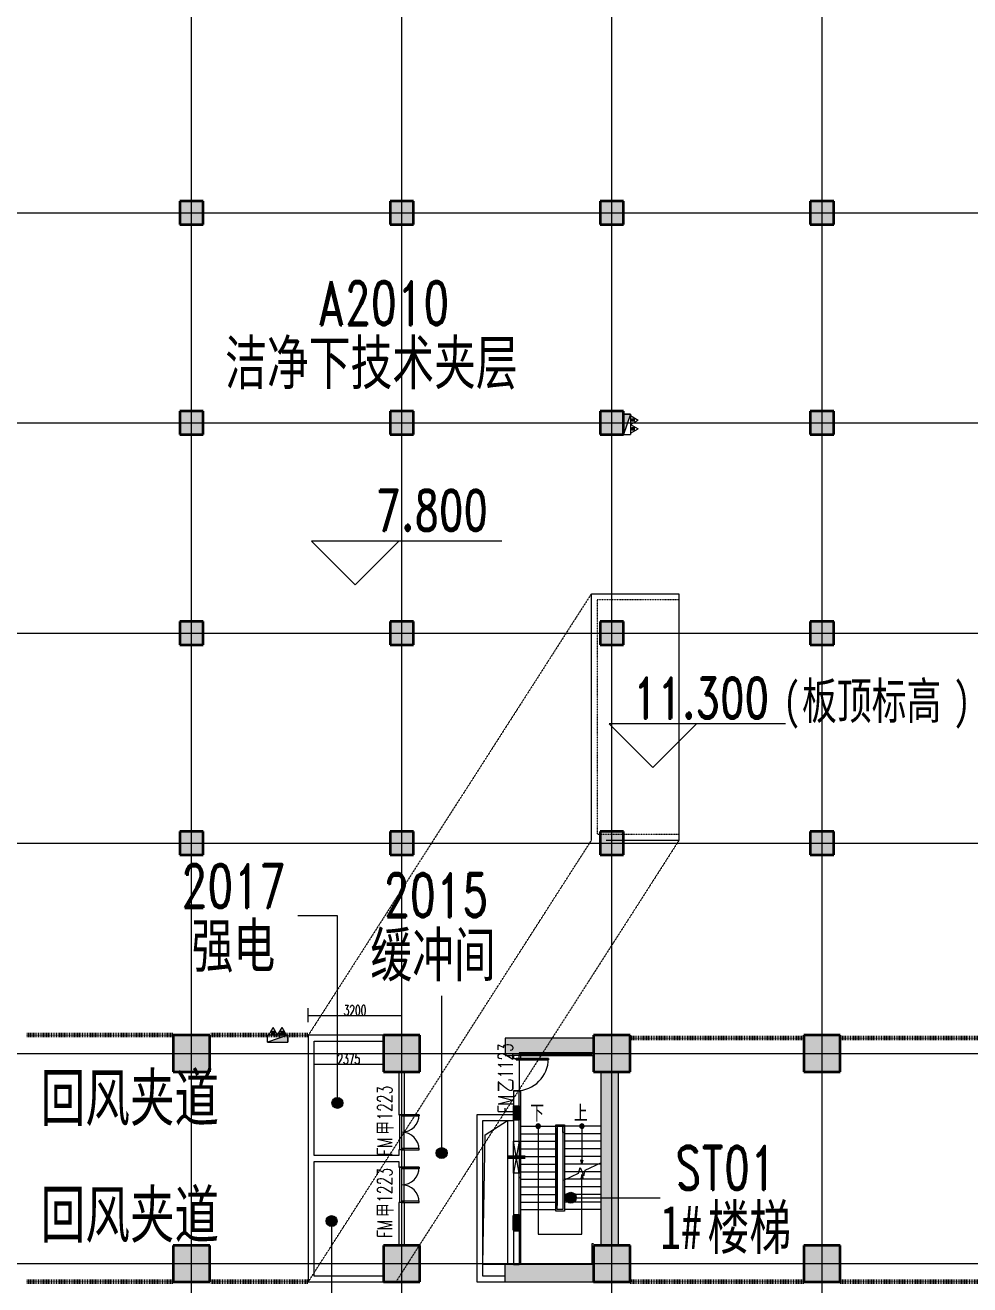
# Model space of a CAD drawing. Header units: millimetres. Extents: x -172041 to 399210, y -31706 to 192400.
# Drawn here: x 1500 to 33864, y 107275 to 150425 of the extents above; entities that cross this region are included whole.
import ezdxf

# ---------------------------------------------------------------- set-up
doc = ezdxf.new("R2010")
doc.units = ezdxf.units.MM
for name, pattern in [('Dash', [6.35, 3.175, -3.175]), ('划线', [6.36, 3.18, -3.18]), ('架空线', [3.97, 2.38, -1.59]), ('轴网线', [22.04, 18.38, -1.83, 0, -1.83])]:
    doc.linetypes.add(name, pattern=pattern)
doc.layers.get('0').update_dxf_attribs({"color": 8})
doc.layers.get('Defpoints').update_dxf_attribs({"color": 8})
for name, color, linetype, lineweight in [('A-ANNO-DIMS', 8, 'Continuous', 9), ('A-ANNO-NOTE', 8, 'Continuous', 5), ('A-AREA', 8, 'Continuous', 5), ('A-AREA-IDEN', 8, 'Continuous', 9), ('A-DETL', 8, 'Continuous', 18), ('A-DETL-GENF', 8, 'Continuous', 18), ('A-DOOR', 8, 'Continuous', 5), ('A-DOOR-IDEN', 8, 'Continuous', 9), ('A-DOOR-OPNG', 8, 'Continuous', 5), ('A-FLOR', 8, 'Continuous', 5), ('A-FLOR-HRAL', 8, 'Continuous', 5), ('A-GENM', 8, 'Continuous', 5), ('A-WALL', 8, 'Continuous', 5), ('A-WALL-PATT', 8, 'Continuous', 9), ('M-EQPM', 8, 'Continuous', 5), ('S-COLS', 8, 'Continuous', 5), ('S-GRID', 8, 'Continuous', 9), ('S-STRS', 8, 'Continuous', 5), ('S-STRS-MBND', 8, 'Continuous', 5)]:
    doc.layers.add(name, color=color, linetype=linetype, lineweight=lineweight)
doc.styles.add('RomanD', font='romand__.ttf', dxfattribs={"width": 0.7, "height": 1500})
doc.styles.add('RomanD_1', font='romand__.ttf', dxfattribs={"width": 0.7, "height": 1400})
doc.styles.add('RomanD_2', font='romand__.ttf', dxfattribs={"width": 0.65, "height": 350})
doc.styles.add('RomanD_4', font='romand__.ttf', dxfattribs={"width": 0.7, "height": 500})
doc.styles.add('仿宋', font='', dxfattribs={"width": 0.7, "height": 500})
doc.styles.add('仿宋_2', font='', dxfattribs={"width": 0.7, "height": 1500})
doc.styles.add('仿宋_4', font='', dxfattribs={"width": 0.7, "height": 1600})
doc.styles.add('仿宋_7', font='', dxfattribs={"width": 0.7, "height": 1250})
doc.styles.add('微软雅黑', font='Microsoft YaHei.ttf', dxfattribs={"width": 0.7, "height": 500})
doc.styles.get('仿宋').set_extended_font_data('FangSong')
doc.styles.get('仿宋_2').set_extended_font_data('FangSong')
doc.styles.get('仿宋_4').set_extended_font_data('FangSong')
doc.styles.get('仿宋_7').set_extended_font_data('FangSong')
doc.dimstyles.new('0_5', dxfattribs={"dimscale": 304.8, "dimtxt": 351.251157, "dimasz": 0, "dimexe": 0.82021, "dimexo": 0.0625, "dimgap": 0, "dimtad": 1, "dimdec": 0, "dimzin": 0, "dimdsep": 46, "dimtxsty": 'RomanD_2', "dimblk1": 'NONE', "dimblk2": 'NONE', "dimsah": 1, "dimcen": 0.09, "dimazin": 0, "dimtfac": 1, "dimtdec": 4, "dimtix": 1, "dimtmove": 0, "dimatfit": 3, "dimfxl": 0.82021, "dimfxlon": 1, "dimtvp": 1, "dimtolj": 1, "dimtzin": 0, "dimlwd": 18, "dimlwe": 18, "dimarcsym": 2})
pattern_1 = [(45, (-5e-09, 2e-10), (-1060.66, 1060.66), []), (135, (-5e-09, 2e-10), (-1060.66, -1060.66), [])]

# ---------------------------------------------------------------- blocks, each defined once
blk = doc.blocks.new('X-ST-F3-02-C-001_HLP2_rvt-1-LAY-2F-1_500-A')
at = {"layer": 'S-COLS', "true_color": 0xc0c0c0}
for points in [[(7600, 143600), (7600, 144400), (6800, 144400), (6800, 143600)], [(14800, 143600), (14800, 144400), (14000, 144400), (14000, 143600)], [(21825, 143600), (22000, 143600), (22000, 144400), (21200, 144400), (21200, 143600)], [(29200, 143600), (29200, 144400), (28400, 144400), (28400, 143600)], [(7600, 136400), (7600, 137200), (6800, 137200), (6800, 136400), (7493, 136400)], [(14800, 136400), (14800, 137200), (14000, 137200), (14000, 136400)], [(21825, 136400), (22000, 136400), (22000, 137200), (21200, 137200), (21200, 136400)], [(29200, 136400), (29200, 137200), (28400, 137200), (28400, 136400)], [(7600, 129200), (7600, 130000), (6800, 130000), (6800, 129200)], [(14800, 129200), (14800, 130000), (14000, 130000), (14000, 129200)], [(22000, 129200), (22000, 130000), (21200, 130000), (21200, 129200), (21859, 129200)], [(28400, 129200), (29200, 129200), (29200, 130000), (28400, 130000), (28400, 129496)], [(7600, 122000), (7600, 122800), (6800, 122800), (6800, 122000)], [(14800, 122000), (14800, 122800), (14000, 122800), (14000, 122000)], [(21200, 122000), (22000, 122000), (22000, 122800), (21200, 122800)], [(29200, 122000), (29200, 122800), (28400, 122800), (28400, 122000)], [(7825, 114575), (7825, 115825), (6575, 115825), (6575, 114575)], [(13775, 114575), (15025, 114575), (15025, 115825), (13775, 115825)], [(22225, 114575), (22225, 115825), (20975, 115825), (20975, 114575), (22215, 114575)], [(28175, 114575), (29425, 114575), (29425, 115825), (28175, 115825), (28175, 115000)], [(18225, 109150), (18425, 109150), (18425, 109650), (18225, 109650), (18225, 109427)], [(7825, 107375), (7825, 108625), (6575, 108625), (6575, 107375)], [(13936, 107375), (15025, 107375), (15025, 108625), (13775, 108625), (13775, 107375)], [(21825, 107375), (22225, 107375), (22225, 108625), (20975, 108625), (20975, 107375), (21225, 107375)], [(29425, 107375), (29425, 108625), (28175, 108625), (28175, 107375)]]:
    blk.add_hatch(color=9, dxfattribs=at).paths.add_polyline_path(points, flags=0)
at = {"layer": 'S-COLS', "true_color": 0x808080}
blk.add_hatch(color=8, dxfattribs=at).paths.add_polyline_path([(18267, 112910), (18425, 112910), (18425, 113410), (18225, 113410), (18225, 112910)], flags=0)
at = {"layer": 'S-COLS', "color": 7, "lineweight": 35}
for p, q in [((7600, 144400), (6800, 144400)), ((6800, 144400), (6800, 143600)), ((7600, 143600), (7600, 144400)), ((14800, 144400), (14000, 144400)), ((14000, 144400), (14000, 143600)), ((14800, 143600), (14800, 144400)), ((22000, 144400), (21200, 144400)), ((21200, 144400), (21200, 143600)), ((22000, 143600), (22000, 144400)), ((29200, 144400), (28400, 144400)), ((28400, 144400), (28400, 143600)), ((29200, 143600), (29200, 144400)), ((6800, 143600), (7600, 143600)), ((14000, 143600), (14800, 143600)), ((21200, 143600), (22000, 143600)), ((28400, 143600), (29200, 143600)), ((7600, 137200), (6800, 137200)), ((6800, 137200), (6800, 136400)), ((7600, 136400), (7600, 137200)), ((14800, 137200), (14000, 137200)), ((14000, 137200), (14000, 136400)), ((14800, 136400), (14800, 137200)), ((22000, 137200), (21200, 137200)), ((21200, 137200), (21200, 136400)), ((22000, 136400), (22000, 137200)), ((29200, 137200), (28400, 137200)), ((28400, 137200), (28400, 136400)), ((29200, 136400), (29200, 137200)), ((6800, 136400), (7600, 136400)), ((14000, 136400), (14800, 136400)), ((21200, 136400), (22000, 136400)), ((28400, 136400), (29200, 136400)), ((7600, 130000), (6800, 130000)), ((6800, 130000), (6800, 129200)), ((7600, 129200), (7600, 130000)), ((14800, 130000), (14000, 130000)), ((14000, 130000), (14000, 129200)), ((14800, 129200), (14800, 130000)), ((22000, 130000), (21200, 130000)), ((21200, 130000), (21200, 129200)), ((22000, 129200), (22000, 130000)), ((29200, 130000), (28400, 130000)), ((28400, 130000), (28400, 129200)), ((29200, 129200), (29200, 130000)), ((6800, 129200), (7600, 129200)), ((14000, 129200), (14800, 129200)), ((21200, 129200), (22000, 129200)), ((28400, 129200), (29200, 129200)), ((7600, 122800), (6800, 122800)), ((6800, 122800), (6800, 122000)), ((7600, 122000), (7600, 122800)), ((14800, 122800), (14000, 122800)), ((14000, 122800), (14000, 122000)), ((14800, 122000), (14800, 122800)), ((22000, 122800), (21200, 122800)), ((21200, 122800), (21200, 122000)), ((22000, 122000), (22000, 122800)), ((29200, 122800), (28400, 122800)), ((28400, 122800), (28400, 122000)), ((29200, 122000), (29200, 122800)), ((6800, 122000), (7600, 122000)), ((14000, 122000), (14800, 122000)), ((21200, 122000), (22000, 122000)), ((28400, 122000), (29200, 122000)), ((7825, 115825), (6575, 115825)), ((6575, 115825), (6575, 114575)), ((7825, 114575), (7825, 115825)), ((15025, 115825), (13775, 115825)), ((13775, 115825), (13775, 114575)), ((15025, 114575), (15025, 115825)), ((22225, 115825), (20975, 115825)), ((20975, 115825), (20975, 114575)), ((22225, 114575), (22225, 115825)), ((29425, 115825), (28175, 115825)), ((28175, 115825), (28175, 114575)), ((29425, 114575), (29425, 115825)), ((6575, 114575), (7825, 114575)), ((13775, 114575), (15025, 114575)), ((20975, 114575), (22225, 114575)), ((28175, 114575), (29425, 114575)), ((18225, 109650), (18225, 109150)), ((18425, 109650), (18225, 109650)), ((18425, 109150), (18425, 109650)), ((18225, 109150), (18425, 109150)), ((7825, 108625), (6575, 108625)), ((6575, 108625), (6575, 107375)), ((7825, 107375), (7825, 108625)), ((15025, 108625), (13775, 108625)), ((13775, 108625), (13775, 107375)), ((15025, 107375), (15025, 108625)), ((22225, 108625), (20975, 108625)), ((20975, 108625), (20975, 107375)), ((22225, 107375), (22225, 108625)), ((29425, 108625), (28175, 108625)), ((28175, 108625), (28175, 107375)), ((29425, 107375), (29425, 108625)), ((6575, 107375), (7825, 107375)), ((13775, 107375), (15025, 107375)), ((20975, 107375), (22225, 107375)), ((28175, 107375), (29425, 107375))]:
    blk.add_line(p, q, dxfattribs=at)
at = {"layer": 'S-COLS', "color": 7, "lineweight": 15}
for p, q in [((18225, 113410), (18425, 113410)), ((18225, 112910), (18225, 113410)), ((18425, 113410), (18425, 112910)), ((18425, 112910), (18225, 112910))]:
    blk.add_line(p, q, dxfattribs=at)
blk = doc.blocks.new('栏杆扶手 - 栏杆扶手-1074889-LAY-2F-1_500-A')
at = {"layer": 'A-FLOR-HRAL', "lineweight": 15}
for p, q in [((19925, 110847), (19925, 109850)), ((19975, 110870), (19975, 109850)), ((19675, 109800), (19675, 109990)), ((19975, 109800), (19675, 109800)), ((19725, 109850), (19725, 109990)), ((19925, 109850), (19725, 109850)), ((19975, 109850), (19975, 109800)), ((19975, 109850), (19975, 109800)), ((19975, 109850), (19975, 109800))]:
    blk.add_line(p, q, dxfattribs=at)
blk = doc.blocks.new('顶部扶栏类型 - 顶部扶栏_内部_-1074897-LAY-2F-1_500-A')
at = {"layer": 'A-FLOR-HRAL', "lineweight": 15}
for p, q in [((19675, 112760), (19800, 112760)), ((19675, 112635), (19675, 112760)), ((19675, 109990), (19675, 112635)), ((19725, 112635), (19675, 112635)), ((19800, 112710), (19725, 112710)), ((19725, 112710), (19725, 112635)), ((19725, 112635), (19725, 109990)), ((19800, 112760), (19975, 112760)), ((19925, 112710), (19800, 112710)), ((19975, 112760), (19975, 112710)), ((19725, 109990), (19675, 109990))]:
    blk.add_line(p, q, dxfattribs=at)
blk = doc.blocks.new('顶部扶栏类型 - 顶部扶栏_内部_-V13-LAY-2F-1_500-A')
at = {"layer": 'A-FLOR-HRAL', "lineweight": 15}
for p, q in [((19675, 112760), (19800, 112760)), ((19675, 112635), (19675, 112760)), ((19675, 109990), (19675, 112635)), ((19700, 112710), (19800, 112710)), ((19725, 109990), (19725, 112635)), ((19800, 112760), (19975, 112760)), ((19800, 112710), (19925, 112710)), ((19975, 112760), (19975, 112710))]:
    blk.add_line(p, q, dxfattribs=at)
blk = doc.blocks.new('顶部扶栏类型 - 顶部扶栏_内部_-1074960-LAY-2F-1_500-A')
at = {"layer": 'A-FLOR-HRAL', "lineweight": 15}
for p, q in [((19925, 112710), (19975, 112710)), ((19925, 112490), (19925, 112710)), ((19975, 112710), (19975, 112490)), ((19975, 112490), (19925, 112490))]:
    blk.add_line(p, q, dxfattribs=at)
blk = doc.blocks.new('顶部扶栏类型 - 顶部扶栏_内部_-V14-LAY-2F-1_500-A')
at = {"layer": 'A-FLOR-HRAL', "lineweight": 15}
for p, q in [((19975, 112710), (19925, 112710)), ((19925, 112710), (19925, 110847)), ((19975, 112710), (19975, 110870)), ((19925, 110847), (19975, 110870))]:
    blk.add_line(p, q, dxfattribs=at)
blk = doc.blocks.new('上楼梯路径-C - 顺砌剖面-1881069-LAY-2F-1_500-A')
at = {"layer": 'A-DETL-GENF', "true_color": 0x808080}
blk.add_hatch(color=8, dxfattribs=at).paths.add_polyline_path([(0, 72), (-19, 72), (-53, 53), (-65, 37), (-75, 0), (-65, -38), (-38, -65), (0, -75), (19, -72), (53, -53), (72, -19), (72, 19), (53, 53), (19, 72)], flags=0)
at = {"layer": 'A-DETL-GENF'}
for p, q in [((0, 0), (0, -75)), ((0, -75), (0, -1300)), ((0, -1300), (-39, -1155)), ((0, -1300), (39, -1155))]:
    blk.add_line(p, q, dxfattribs=at)
for start, end in [(90, 270), (270, 90)]:
    blk.add_arc((0, 0), 75, start, end, dxfattribs=at)
blk = doc.blocks.new('下楼梯路径-C - 顺砌剖面-1887727-LAY-2F-1_500-A')
at = {"layer": 'A-DETL-GENF', "true_color": 0x808080}
blk.add_hatch(color=8, dxfattribs=at).paths.add_polyline_path([(619, 1180), (619, 1142), (626, 1123), (654, 1096), (691, 1086), (724, 1096), (744, 1108), (756, 1123), (766, 1161), (756, 1198), (729, 1226), (691, 1236), (654, 1226), (626, 1198)], flags=0)
at = {"layer": 'A-DETL-GENF'}
for p, q in [((619, 1161), (-3009, 1161)), ((-3009, 1161), (-3009, -339)), ((691, 1161), (619, 1161)), ((-3009, -339), (-964, -339)), ((-964, -339), (-1109, -300)), ((-964, -339), (-1109, -378))]:
    blk.add_line(p, q, dxfattribs=at)
for start, end in [(0, 180), (180, 360)]:
    blk.add_arc((691, 1161), 75, start, end, dxfattribs=at)
blk = doc.blocks.new('AR-F3-00-STA-001_HLP2_rvt-1-LAY-2F-1_500-A')
at = {"layer": 'S-STRS', "lineweight": 15}
for p, q in [((18425, 114985), (18425, 113925)), ((18481, 112710), (19000, 112710)), ((19000, 112710), (19015, 112710)), ((19020, 112710), (19145, 112710)), ((19150, 112710), (19675, 112710)), ((20500, 112710), (19975, 112710)), ((20650, 112710), (20500, 112710)), ((21225, 112710), (20650, 112710)), ((18481, 112450), (19675, 112450)), ((21225, 112450), (19975, 112450)), ((18481, 112190), (19675, 112190)), ((18481, 111930), (19675, 111930)), ((21225, 112190), (19975, 112190)), ((21225, 111930), (19975, 111930)), ((18481, 111670), (19675, 111670)), ((18481, 111410), (19675, 111410)), ((21225, 111670), (19975, 111670)), ((21133, 111410), (19975, 111410)), ((21225, 111410), (21133, 111410)), ((18481, 111150), (19675, 111150)), ((20475, 111150), (19975, 111150)), ((20575, 111150), (20475, 111150)), ((20675, 111150), (20575, 111150)), ((21225, 111150), (20675, 111150)), ((18481, 110890), (19675, 110890)), ((18481, 110630), (19675, 110630)), ((20017, 110890), (19975, 110890)), ((21225, 110630), (19975, 110630)), ((21225, 110890), (20017, 110890)), ((18481, 110370), (19675, 110370)), ((18481, 110110), (19675, 110110)), ((21225, 110370), (19975, 110370)), ((21225, 110110), (19975, 110110)), ((18481, 109850), (19675, 109850)), ((21225, 109850), (19975, 109850))]:
    blk.add_line(p, q, dxfattribs=at)
at = {"layer": 'S-STRS', "linetype": '架空线', "lineweight": 15}
for p, q in [((18481, 112710), (19000, 112710)), ((19000, 112710), (19015, 112710)), ((19020, 112710), (19145, 112710)), ((19150, 112710), (19675, 112710)), ((20500, 112710), (19975, 112710)), ((20650, 112710), (20500, 112710)), ((21225, 112710), (20650, 112710)), ((18481, 112450), (19675, 112450)), ((21225, 112450), (19975, 112450)), ((18481, 112190), (19675, 112190)), ((18481, 111930), (19675, 111930)), ((21225, 112190), (19975, 112190)), ((21225, 111930), (19975, 111930)), ((18481, 111670), (19675, 111670)), ((18481, 111410), (19675, 111410)), ((21225, 111670), (19975, 111670)), ((21133, 111410), (19975, 111410)), ((21225, 111410), (21133, 111410)), ((18481, 111150), (19675, 111150)), ((20475, 111150), (19975, 111150)), ((20575, 111150), (20475, 111150)), ((20675, 111150), (20575, 111150)), ((21225, 111150), (20675, 111150)), ((18481, 110890), (19675, 110890)), ((18481, 110630), (19675, 110630)), ((20017, 110890), (19975, 110890)), ((21225, 110630), (19975, 110630)), ((21225, 110890), (20017, 110890)), ((18481, 110370), (19675, 110370)), ((18481, 110110), (19675, 110110)), ((21225, 110370), (19975, 110370)), ((21225, 110110), (19975, 110110)), ((18481, 109850), (19675, 109850)), ((21225, 109850), (19975, 109850))]:
    blk.add_line(p, q, dxfattribs=at)
at = {"layer": 'S-STRS-MBND', "lineweight": 15}
for p, q in [((20688, 111203), (21225, 111453)), ((19975, 110870), (20462, 111097)), ((20462, 111097), (20509, 111292)), ((20509, 111292), (20641, 111008)), ((20641, 111008), (20688, 111203))]:
    blk.add_line(p, q, dxfattribs=at)
at = {"lineweight": 15, "rotation": 90.00000000000007}
blk.add_blockref('下楼梯路径-C - 顺砌剖面-1887727-LAY-2F-1_500-A', (20236, 112019), dxfattribs=at)
at = {"color": 163, "lineweight": 15, "true_color": 0x667fcc}
for name in ['顶部扶栏类型 - 顶部扶栏_内部_-1074897-LAY-2F-1_500-A', '顶部扶栏类型 - 顶部扶栏_内部_-V13-LAY-2F-1_500-A', '顶部扶栏类型 - 顶部扶栏_内部_-1074960-LAY-2F-1_500-A', '顶部扶栏类型 - 顶部扶栏_内部_-V14-LAY-2F-1_500-A', '栏杆扶手 - 栏杆扶手-1074889-LAY-2F-1_500-A']:
    blk.add_blockref(name, (0, 0), dxfattribs=at)
at = {"lineweight": 15}
blk.add_blockref('上楼梯路径-C - 顺砌剖面-1881069-LAY-2F-1_500-A', (20575, 112710), dxfattribs=at)
at = {"layer": 'A-ANNO-NOTE', "color": 7, "lineweight": 15, "char_height": 500, "width": 673.42, "attachment_point": 1, "style": '仿宋'}
for s, insert in [('\\f仿宋|b0|i0|c134|p49|;\\W.7;下', (18798, 113420)), ('\\f仿宋|b0|i0|c134|p49|;\\W.7;上', (20298, 113420))]:
    blk.add_mtext(s, dxfattribs=dict(at, insert=insert))
blk = doc.blocks.new('双扇平开防火门_带观察窗 - FM甲1223-4642656-LAY-2F-1_500-A')
at = {"layer": 'A-DOOR'}
for p, q in [((-600, 0), (-600, 600)), ((-600, 600), (-560, 600)), ((-600, 600), (-600, 400)), ((-560, 600), (-600, 600)), ((-560, 600), (-560, 0)), ((-560, 400), (-560, 600)), ((600, 600), (560, 600)), ((560, 600), (560, 0)), ((600, 600), (560, 600)), ((560, 600), (560, 400)), ((600, 0), (600, 600)), ((600, 400), (600, 600)), ((-600, 400), (-600, 200)), ((-600, 200), (-600, 0)), ((-560, 0), (-600, 0)), ((-600, 0), (-560, 0)), ((-560, 200), (-560, 400)), ((-560, 0), (-560, 200)), ((560, 400), (560, 200)), ((560, 200), (560, 0)), ((560, 0), (600, 0)), ((560, 0), (600, 0)), ((600, 200), (600, 400)), ((600, 0), (600, 200))]:
    blk.add_line(p, q, dxfattribs=at)
for centre, start, end in [((-600, 0), 0, 90), ((600, 0), 90, 180)]:
    blk.add_arc(centre, 600, start, end, dxfattribs=at)
at = {"layer": 'A-DOOR-OPNG'}
for p, q in [((-600, 100), (-600, -100)), ((-600, 70), (600, 70)), ((600, 100), (600, -100)), ((-600, -70), (600, -70))]:
    blk.add_line(p, q, dxfattribs=at)
blk = doc.blocks.new('单扇平开防火门_带观察窗 - FM乙1123-4703410-LAY-2F-1_500-A')
at = {"layer": 'A-DOOR'}
for p, q in [((510, -1100), (510, 0)), ((550, 0), (510, 0)), ((510, 0), (510, -700)), ((550, -700), (550, 0)), ((510, 0), (550, 0)), ((550, 0), (550, -1100)), ((510, -700), (510, -900)), ((550, -900), (550, -700)), ((510, -900), (510, -1100)), ((550, -1100), (510, -1100)), ((510, -1100), (550, -1100)), ((550, -1100), (550, -900))]:
    blk.add_line(p, q, dxfattribs=at)
blk.add_arc((550, 0), 1100, 180, 270, dxfattribs=at)
at = {"layer": 'A-DOOR-OPNG'}
for p, q in [((-550, 100), (-550, -100)), ((550, 99), (550, -100))]:
    blk.add_line(p, q, dxfattribs=at)
blk = doc.blocks.new('楼板洞口-A - H-无翻边-V45-LAY-2F-1_500-A')
at = {"layer": 'A-GENM'}
for p, q in [((85, 4432.5), (850, 4925)), ((850, 4925), (850, 0)), ((0, 0), (85, 4432.5)), ((775, 0), (0, 0))]:
    blk.add_line(p, q, dxfattribs=at)
blk = doc.blocks.new('室内消火栓箱_带灭火器__左右式_ - SG24D65-P-V57-LAY-2F-1_500-A')
at = {"layer": 'A-DETL-GENF', "lineweight": 5}
blk.add_hatch(color=256, dxfattribs=at).paths.add_polyline_path([(-350, -240), (350, 0), (-350, 0)], flags=0)
h = blk.add_hatch(color=256, dxfattribs=at)
h.paths.add_polyline_path([(-105, -370), (-105, -280), (-195, -280), (-195, -370)], flags=0)
h.paths.add_polyline_path([(105, -370), (195, -370), (195, -280), (105, -280)], flags=0)
for p, q in [((350, 0), (-350, 0)), ((-350, -240), (350, 0)), ((-350, -240), (-350, 0)), ((-350, 0), (-350, -240)), ((-350, -240), (350, 0)), ((350, 0), (-350, 0)), ((-350, -240), (350, -240)), ((-300, -240), (-150, -500)), ((-105, -280), (-195, -280)), ((-195, -280), (-195, -370)), ((-195, -370), (-105, -370)), ((0, -240), (-150, -500)), ((-105, -370), (-105, -280)), ((0, -240), (150, -500)), ((195, -280), (105, -280)), ((105, -280), (105, -370)), ((105, -370), (195, -370)), ((300, -240), (150, -500)), ((195, -370), (195, -280))]:
    blk.add_line(p, q, dxfattribs=at)
at = {"layer": 'M-EQPM'}
blk.add_line((350, 0), (350, -240), dxfattribs=at)
blk = doc.blocks.new('室内消火栓箱_带灭火器__左右式_ - SG24D65-P-4299218-LAY-2F-1_500-A')
at = {"layer": 'A-DETL-GENF', "lineweight": 5}
blk.add_hatch(color=256, dxfattribs=at).paths.add_polyline_path([(-350, 240), (-350, 0), (350, 0), (-125, 163)], flags=0)
h = blk.add_hatch(color=256, dxfattribs=at)
h.paths.add_polyline_path([(-105, 370), (-195, 370), (-195, 280), (-105, 280)], flags=0)
h.paths.add_polyline_path([(105, 370), (105, 280), (195, 280), (195, 370)], flags=0)
for p, q in [((-300, 240), (-150, 500)), ((0, 240), (-150, 500)), ((0, 240), (150, 500)), ((300, 240), (150, 500)), ((-350, 240), (350, 240)), ((-350, 240), (350, 0)), ((-350, 240), (-350, 0)), ((-350, 240), (350, 0)), ((-350, 0), (-350, 240)), ((-195, 370), (-105, 370)), ((-195, 280), (-195, 370)), ((-105, 280), (-195, 280)), ((-105, 370), (-105, 280)), ((105, 280), (105, 370)), ((105, 370), (195, 370)), ((195, 280), (105, 280)), ((195, 370), (195, 280))]:
    blk.add_line(p, q, dxfattribs=at)
at = {"layer": 'M-EQPM'}
blk.add_line((350, 0), (350, 240), dxfattribs=at)
blk = doc.blocks.new('矩形墙洞-D - F01-V77-LAY-2F-1_500-A')
at = {"layer": 'A-GENM'}
for p, q in [((-425, -100), (-425, 100)), ((-425, 100), (675, 100)), ((675, -100), (-425, 100)), ((-425, -100), (675, 100)), ((675, 100), (675, -100)), ((675, -100), (-425, -100))]:
    blk.add_line(p, q, dxfattribs=at)
at = {"layer": 'A-GENM', "color": 7, "lineweight": 50}
blk.add_line((125, 300), (125, -300), dxfattribs=at)
blk = doc.blocks.new('高程点-说明仿宋-2 - 高程点-说明仿宋-2-1141479-LAY-2F-1_500-A')
at = {"layer": 'A-ANNO-NOTE', "lineweight": 18}
for p, q in [((10.062, 2.987), (-2.987, 2.987)), ((0, 0), (-2.987, 2.987)), ((0, 0), (2.987, 2.987))]:
    blk.add_line(p, q, dxfattribs=at)
blk = doc.blocks.new('高程点-说明仿宋 - 高程点-说明仿宋-3488177-LAY-2F-1_500-A')
at = {"layer": 'A-ANNO-NOTE', "lineweight": 18}
for p, q in [((9.1, 2.987), (-2.987, 2.987)), ((0, 0), (-2.987, 2.987)), ((0, 0), (2.987, 2.987))]:
    blk.add_line(p, q, dxfattribs=at)
blk = doc.blocks.new('DIMBLOCK30-LAY-2F-1_500-A')
at = {"layer": 'A-ANNO-DIMS', "color": 0, "lineweight": 18, "transparency": 16777216}
for p, q in [((11200, 116273), (11200, 116754)), ((14400, 116273), (14400, 116754)), ((11200, 116504), (14400, 116504))]:
    blk.add_line(p, q, dxfattribs=at)
at = {"layer": 'Defpoints', "color": 0, "transparency": 16777216}
for p in [(11200, 116254), (14400, 116504), (14400, 116254)]:
    blk.add_point(p, dxfattribs=at)
at = {"layer": 'A-ANNO-DIMS', "color": 0, "lineweight": 18, "transparency": 16777216, "insert": (12800, 116679), "char_height": 350, "width": 972.7, "attachment_point": 5, "style": 'RomanD_2'}
blk.add_mtext('\\A1;3200', dxfattribs=at)
blk = doc.blocks.new('_None')
blk = doc.blocks.new('DIMBLOCK31-LAY-2F-1_500-A')
at = {"layer": 'A-ANNO-DIMS', "color": 0, "lineweight": 18, "transparency": 16777216}
for p, q in [((11400, 114607), (11400, 115088)), ((11400, 114838), (13775, 114838)), ((13775, 114607), (13775, 115088))]:
    blk.add_line(p, q, dxfattribs=at)
at = {"layer": 'Defpoints', "color": 0, "transparency": 16777216}
for p in [(13775, 114838), (11400, 114588), (13775, 114588)]:
    blk.add_point(p, dxfattribs=at)
at = {"layer": 'A-ANNO-DIMS', "color": 0, "lineweight": 18, "transparency": 16777216, "insert": (12587, 115013), "char_height": 350, "width": 972.7, "attachment_point": 5, "style": 'RomanD_2'}
blk.add_mtext('\\A1;2375', dxfattribs=at)

msp = doc.modelspace()

# ---------------------------------------------------------------- hatches: boundary and pattern name
at = {"layer": 'A-AREA-IDEN', "lineweight": 18}
h = msp.add_hatch(color=256, dxfattribs=at)
edge = h.paths.add_edge_path(flags=0)
edge.add_arc((12197.4, 113507.4), 187.5, 0, 360)
h = msp.add_hatch(color=256, dxfattribs=at)
edge = h.paths.add_edge_path(flags=0)
edge.add_arc((15769.3, 111788.3), 187.5, 0, 360)
h = msp.add_hatch(color=256, dxfattribs=at)
edge = h.paths.add_edge_path(flags=0)
edge.add_arc((20194.6, 110257.2), 187.5, 0, 360)
h = msp.add_hatch(color=256, dxfattribs=at)
edge = h.paths.add_edge_path(flags=0)
edge.add_arc((11997.4, 109457.4), 187.5, 0, 360)
at = {"layer": 'A-WALL-PATT', "lineweight": 5}
for points in [[(18225, 115125), (20975, 115125), (20975, 115725), (17950, 115725), (17950, 115125), (18159.5, 115125)], [(21322.5, 108625), (21825, 108625), (21825, 114575), (21225, 114575), (21225, 108625)], [(20975, 107375), (20975, 107975), (17950, 107975), (17950, 107375), (18425, 107375)]]:
    msp.add_hatch(color=256, dxfattribs=at).paths.add_polyline_path(points, flags=0)
h = msp.add_hatch(dxfattribs=at)
h.set_pattern_fill('FP_12', color=256, style=0, pattern_type=2)
h.set_pattern_definition(pattern_1)
h.paths.add_polyline_path([(18463.8, 108031), (18481, 108031), (18481, 111100), (18425, 111100), (18425, 108031)], flags=0)
h.paths.add_polyline_path([(18481, 112200), (18481, 113925), (18425, 113925), (18425, 112200)], flags=0)
h.paths.add_polyline_path([(18425, 115025), (18481, 115025), (18476.7, 115125), (18425, 115125)], flags=0)
h = msp.add_hatch(dxfattribs=at)
h.set_pattern_fill('FP_12', color=256, style=0, pattern_type=2)
h.set_pattern_definition(pattern_1)
h.paths.add_polyline_path([(20975, 108031), (20975, 108681), (20919, 108681), (20919, 108031)], flags=0)
h = msp.add_hatch(dxfattribs=at)
h.set_pattern_fill('FP_12', color=256, style=0, pattern_type=2)
h.set_pattern_definition(pattern_1)
h.paths.add_polyline_path([(14425, 105025), (14425, 107375), (14375, 107375), (14375, 105025)], flags=0)

# ---------------------------------------------------------------- linework, layer by layer
at = {"layer": 'A-AREA', "linetype": '划线', "lineweight": 60}
for p, q in [((6575, 115825), (1550, 115825)), ((11200, 115825), (7825, 115825)), ((28175, 115725), (22225, 115725)), ((35375, 115725), (29425, 115725)), ((6575, 107375), (1550, 107375)), ((11200, 107375), (7825, 107375)), ((28175, 107375), (22225, 107375)), ((35375, 107375), (29425, 107375))]:
    msp.add_line(p, q, dxfattribs=at)
at = {"layer": 'A-AREA-IDEN', "lineweight": 18}
for p, q in [((12197.4, 119909.8), (10842, 119909.8)), ((12197.4, 113507.4), (12197.4, 119909.8)), ((15769.3, 111788.3), (15769.3, 117176.4)), ((20194.6, 110257.2), (23256.6, 110257.2)), ((11997.4, 109457.4), (11997.4, 106234.1))]:
    msp.add_line(p, q, dxfattribs=at)
for centre in [(12197.4, 113507.4), (15769.3, 111788.3), (20194.6, 110257.2), (11997.4, 109457.4)]:
    msp.add_circle(centre, 187.5, dxfattribs=at)
at = {"layer": 'A-DETL', "linetype": 'Dash', "lineweight": 5}
for p, q in [((20900, 130950), (11200, 115825)), ((21100, 130750), (23900, 130750)), ((21100, 130750), (21100, 122700)), ((23900, 130750), (23900, 122700)), ((23900, 122700), (21100, 122700)), ((11200, 107375), (20900, 122500)), ((23900, 122500), (14200, 107375))]:
    msp.add_line(p, q, dxfattribs=at)
at = {"layer": 'A-DETL', "lineweight": 5}
for p, q in [((20900, 122500), (20900, 130950)), ((20900, 130950), (23900, 130950)), ((23900, 130950), (23900, 122500)), ((23900, 122500), (21400, 122500))]:
    msp.add_line(p, q, dxfattribs=at)
at = {"layer": 'A-FLOR'}
for p, q in [((18425, 114985), (18425, 113925)), ((18025, 112900), (18025, 107975)), ((17950, 107975), (17175, 107975))]:
    msp.add_line(p, q, dxfattribs=at)
at = {"layer": 'A-WALL', "lineweight": 9}
for p, q in [((11200, 115825), (11200, 107375)), ((13775, 115825), (11200, 115825)), ((20975, 115725), (17950, 115725)), ((17950, 115725), (17950, 115125)), ((11400, 111700), (11400, 115625)), ((11400, 115625), (13775, 115625)), ((17950, 115125), (18225, 115125)), ((18225, 115125), (18225, 115025)), ((18225, 115025), (18325, 115025)), ((18425, 115125), (20975, 115125)), ((18425, 115025), (18425, 115125)), ((14300, 114575), (14300, 113100)), ((14500, 113100), (14500, 114575)), ((21225, 114575), (21225, 108625)), ((21825, 108625), (21825, 114575)), ((18225, 113925), (18225, 113410)), ((18425, 113925), (18225, 113925)), ((18425, 113410), (18425, 113925)), ((14300, 113100), (14400, 113100)), ((18225, 113100), (16975, 113100)), ((16975, 113100), (16975, 107375)), ((17175, 107575), (17175, 112900)), ((17175, 112900), (18225, 112900)), ((18225, 112900), (18225, 112200)), ((18425, 112200), (18425, 112910)), ((18225, 112200), (18425, 112200)), ((14400, 111900), (14300, 111900)), ((14300, 111900), (14300, 111700)), ((14500, 111300), (14500, 111900)), ((14300, 111700), (11400, 111700)), ((11400, 107575), (11400, 111500)), ((11400, 111500), (14300, 111500)), ((14300, 111500), (14300, 111300)), ((14300, 111300), (14400, 111300)), ((18225, 111100), (18225, 109650)), ((18425, 111100), (18225, 111100)), ((18425, 109650), (18425, 111100)), ((14400, 110100), (14300, 110100)), ((14300, 110100), (14300, 108625)), ((14500, 108625), (14500, 110100)), ((18225, 109150), (18225, 107975)), ((18425, 109150), (18425, 107975)), ((18225, 107975), (17950, 107975)), ((17950, 107375), (17950, 107975)), ((20975, 107975), (18425, 107975)), ((13775, 107575), (11400, 107575)), ((17950, 107575), (17175, 107575)), ((11200, 107375), (13775, 107375)), ((16975, 107375), (17950, 107375)), ((17950, 107375), (20975, 107375))]:
    msp.add_line(p, q, dxfattribs=at)
at = {"layer": 'A-WALL'}
for p, q in [((18425, 115225), (18425, 115125)), ((20975, 115225), (18425, 115225)), ((18425, 115125), (18225, 115125)), ((18481, 115025), (18481, 115169)), ((18481, 115169), (20919, 115169)), ((18481, 113925), (18425, 113925)), ((18481, 108031), (18481, 113925)), ((18225, 111100), (18225, 112200)), ((18425, 112200), (18481, 112200)), ((18481, 111100), (18425, 111100)), ((20975, 108681), (20919, 108681)), ((20919, 108681), (20919, 108031)), ((18225, 107975), (18425, 107975))]:
    msp.add_line(p, q, dxfattribs=at)
at = {"layer": 'S-GRID', "linetype": '轴网线'}
for p, q in [((7200, -17706.2), (7200, 174400)), ((14400, -17706.2), (14400, 174400)), ((21600, -17706.2), (21600, 174400)), ((28800, -17706.2), (28800, 174400)), ((-16000, 144000), (308800, 144000)), ((-16000, 136800), (308800, 136800)), ((-16000, 129600), (308800, 129600)), ((-16000, 122400), (308800, 122400)), ((-16000, 115200), (308800, 115200)), ((-16000, 108000), (308800, 108000))]:
    msp.add_line(p, q, dxfattribs=at)

# ---------------------------------------------------------------- block references
at = {"lineweight": 5}
for name in ['X-ST-F3-02-C-001_HLP2_rvt-1-LAY-2F-1_500-A', 'AR-F3-00-STA-001_HLP2_rvt-1-LAY-2F-1_500-A']:
    msp.add_blockref(name, (0, 0), dxfattribs=at)
at = {"layer": 'A-ANNO-NOTE', "lineweight": 18, "xscale": 500, "yscale": 500, "zscale": 500}
for name, p in [('高程点-说明仿宋-2 - 高程点-说明仿宋-2-1141479-LAY-2F-1_500-A', (12803.4, 131254.8)), ('高程点-说明仿宋 - 高程点-说明仿宋-3488177-LAY-2F-1_500-A', (23003.4, 125000.1))]:
    msp.add_blockref(name, p, dxfattribs=at)
at = {"layer": 'A-DOOR'}
for name, p, rotation in [('单扇平开防火门_带观察窗 - FM乙1123-4703410-LAY-2F-1_500-A', (18325, 114475), 89.99999999999991), ('双扇平开防火门_带观察窗 - FM甲1223-4642656-LAY-2F-1_500-A', (14400, 112500), 269.9999999999997), ('双扇平开防火门_带观察窗 - FM甲1223-4642656-LAY-2F-1_500-A', (14400, 110700), 269.9999999999997)]:
    msp.add_blockref(name, p, dxfattribs=dict(at, rotation=rotation))
at = {"layer": 'A-GENM'}
msp.add_blockref('楼板洞口-A - H-无翻边-V45-LAY-2F-1_500-A', (17175, 107975), dxfattribs=at)
at = {"layer": 'A-GENM', "rotation": 89.99999999999991}
msp.add_blockref('矩形墙洞-D - F01-V77-LAY-2F-1_500-A', (18325, 111525), dxfattribs=at)
at = {"layer": 'M-EQPM'}
for name, p, rotation in [('室内消火栓箱_带灭火器__左右式_ - SG24D65-P-4299218-LAY-2F-1_500-A', (22000, 136750), 269.9999999999999), ('室内消火栓箱_带灭火器__左右式_ - SG24D65-P-V57-LAY-2F-1_500-A', (10150, 115585), 180)]:
    msp.add_blockref(name, p, dxfattribs=dict(at, rotation=rotation))

# ---------------------------------------------------------------- texts
at = {"layer": 'A-ANNO-NOTE', "lineweight": 9, "attachment_point": 1}
for s, insert, char_height, width, style in [('7.800', (13534.1, 134503.8), 1400, 5106.749, 'RomanD_1'), ('11.300', (22325.5, 128074), 1400, 6229.112, 'RomanD_1'), ('\\f仿宋|b0|i0|c134|p49|;\\W.7;(', (27467, 127906.3), 1250, 785.654, '仿宋_7'), ('板顶标高', (28115.2, 127906.3), 1250, 6285.23, '仿宋_7'), ('\\f仿宋|b0|i0|c134|p49|;\\W.7;)', (33301, 127906.3), 1250, 785.654, '仿宋_7')]:
    msp.add_mtext(s, dxfattribs=dict(at, insert=insert, char_height=char_height, width=width, style=style))
at = {"layer": 'A-AREA-IDEN', "attachment_point": 1}
for s, insert, char_height, width, style in [('A2010', (11538.5, 141654.1), 1500, 6032.698, 'RomanD'), ('洁净下技术夹层', (8349.5, 139619.9), 1500, 13748.941, '仿宋_2'), ('2017', (6838, 121683.5), 1500, 4826.159, 'RomanD'), ('2015', (13773.1, 121373.5), 1500, 4826.159, 'RomanD'), ('强电', (7201.5, 119649.3), 1500, 3928.269, '仿宋_2'), ('缓冲间', (13326.3, 119339.3), 1500, 5892.403, '仿宋_2'), ('回风夹道', (2032.9, 114489.6), 1600, 8081.01, '仿宋_4'), ('ST01', (23771.6, 112030.9), 1500, 4657.804, 'RomanD'), ('回风夹道', (2032.9, 110489.6), 1600, 8081.01, '仿宋_4'), ('楼梯', (24877.2, 109996.8), 1500, 3928.269, '仿宋_2'), ('1#', (23256.6, 109996.8), 1500, 1964.134, '仿宋_2')]:
    msp.add_mtext(s, dxfattribs=dict(at, insert=insert, char_height=char_height, width=width, style=style))
at = {"layer": 'A-DOOR-IDEN', "char_height": 500, "attachment_point": 1, "rotation": 90}
for s, insert, width, style in [('1123', (17706.8, 114354), 1683.544, 'RomanD_4'), ('1223', (13569.9, 112899.5), 1683.544, 'RomanD_4'), ('\\f微软雅黑|b0|i0|c134|p34|;\\W.7;乙', (17706.8, 113867.8), 589.24, '微软雅黑'), ('FM', (17706.8, 113150.1), 869.831, 'RomanD_4'), ('\\f微软雅黑|b0|i0|c134|p34|;\\W.7;甲', (13569.9, 112413.4), 589.24, '微软雅黑'), ('FM', (13569.9, 111695.7), 869.831, 'RomanD_4'), ('1223', (13569.9, 110080.2), 1683.544, 'RomanD_4'), ('\\f微软雅黑|b0|i0|c134|p34|;\\W.7;甲', (13569.9, 109594), 589.24, '微软雅黑'), ('FM', (13569.9, 108876.3), 869.831, 'RomanD_4')]:
    msp.add_mtext(s, dxfattribs=dict(at, insert=insert, width=width, style=style))

# ---------------------------------------------------------------- dimensions: what is measured, and where the dimension line sits
at = {"layer": 'A-ANNO-DIMS', "lineweight": 18}
for base, p1, p2, override, picture, middle in [((14400, 116504.3), (11200, 116254.3), (14400, 116254.3), {"dimpost": '<>', "dimfxl": 3200}, 'DIMBLOCK30-LAY-2F-1_500-A', (12800, 116679.3)), ((13775, 114837.8), (11400, 114587.8), (13775, 114587.8), {"dimpost": '<>', "dimfxl": 2375}, 'DIMBLOCK31-LAY-2F-1_500-A', (12587.5, 115012.8))]:
    dim = msp.add_linear_dim(base=base, p1=p1, p2=p2, dimstyle='0_5', override=override, dxfattribs=at)
    dim.commit()
    dim.dimension.update_dxf_attribs({"geometry": picture, "text_midpoint": middle})

doc.saveas('drawing.dxf')
